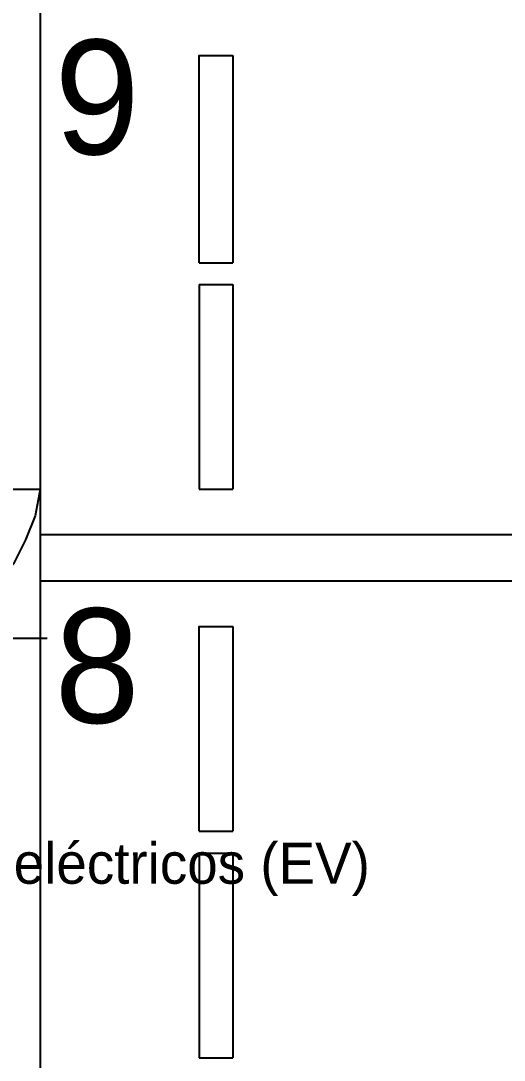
# Model space of a CAD drawing. Header units: metres. Extents: x 1 to 213, y 1 to 147.
# Drawn here: x 54.956 to 57.08, y 66.675 to 71.241 of the extents above; entities that cross this region are included whole.
import ezdxf

# ---------------------------------------------------------------- set-up
doc = ezdxf.new("R2010")
doc.units = ezdxf.units.M
doc.linetypes.add('DASHED', pattern=[1.524, 1.27, -0.254])
for name, color, linetype in [('00-BASE-ARQUITECTURA', 8, 'Continuous'), ('00-BASE-TEXTO', 8, 'Continuous'), ('PJ-PROTEGIDO', 30, 'DASHED')]:
    doc.layers.add(name, color=color, linetype=linetype)

msp = doc.modelspace()

# ---------------------------------------------------------------- linework, layer by layer
at = {"layer": '00-BASE-ARQUITECTURA'}
for points in [[(55.0404, 71.3845), (55.0404, 48.8844), (60.0357, 48.8738)], [(55.7389, 70.178), (55.7389, 71.0882), (55.887, 71.0882)], [(55.887, 71.0882), (55.887, 70.178)], [(55.7389, 70.178), (55.887, 70.178)], [(55.7389, 70.0828), (55.7389, 69.1832)], [(55.7389, 70.0828), (55.887, 70.0828)], [(55.887, 70.0828), (55.887, 69.1832)], [(54.4371, 69.1832), (55.0404, 69.1832)], [(55.0404, 69.1832), (55.0192, 69.0668), (54.9769, 68.961), (54.9239, 68.8551), (54.8499, 68.7705), (54.8287, 68.7493)], [(55.7389, 69.1832), (55.887, 69.1832)], [(55.7389, 67.6804), (55.7389, 68.58), (55.887, 68.58)], [(55.887, 68.58), (55.887, 67.6804)], [(55.0721, 68.527), (53.0824, 68.527)], [(55.7389, 67.6804), (55.887, 67.6804)], [(55.7389, 67.5851), (55.7389, 66.6855)], [(55.7389, 67.5851), (55.887, 67.5851)], [(55.887, 67.5851), (55.887, 66.6855)], [(55.7389, 66.6855), (55.887, 66.6855)]]:
    msp.add_lwpolyline(points, dxfattribs=at)
msp.add_lwpolyline([(60.0357, 68.9821), (55.0404, 68.9821), (55.0404, 68.781), (60.0357, 68.781)], close=True, dxfattribs=at)
msp.add_lwpolyline([(60.0357, 68.9821), (55.0404, 68.9821), (55.0404, 68.781), (60.0357, 68.781)], close=True, dxfattribs=at)

# ---------------------------------------------------------------- texts
at = {"layer": '00-BASE-TEXTO'}
for s, p in [('9', (55.1039, 70.6543)), ('8', (55.1039, 68.1566))]:
    msp.add_text(s, height=0.503, dxfattribs=at).set_placement(p)
at = {"layer": 'PJ-PROTEGIDO'}
msp.add_text('Cargadores eléctricos (EV)', height=0.18, dxfattribs=at).set_placement((53.6, 67.45))

doc.saveas('drawing.dxf')
